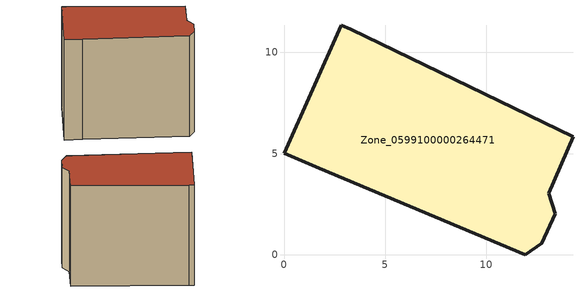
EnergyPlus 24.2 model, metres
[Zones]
Zone_0599100000264471
 floor ground (C_G): 13.08,3.03 13.4,2.03 12.73,0.57 11.9,0 1.74,4.28 0,5.02 2.82,11.35 3.3,11.13 14.27,5.82 z0
 wall outside (C_F): 0,5.02 1.74,4.28 11.9,0 12.73,0.57 13.4,2.03 13.08,3.03 14.27,5.82 3.3,11.13 2.82,11.35 0,5.02 z0:11.86
 roof outside (C_R): 13.08,3.03 14.27,5.82 3.3,11.13 2.82,11.35 0,5.02 1.74,4.28 11.9,0 12.73,0.57 13.4,2.03 z11.86
[BUILDING]
Pand.0599100000264471: North Axis=0; Terrain=City; Loads Convergence Tolerance Value=0.04; Temperature Convergence Tolerance Value=0.4; Solar Distribution=FullExterior; Maximum Number of Warmup Days=25; Minimum Number of Warmup Days=1
[Site:Location]
Rotterdam.The.Hague.AP_ZH_NLD Design_Conditions: Latitude=51.96; Longitude=4.45; Time Zone=1; Elevation=-4.5
[SITE:GROUNDTEMPERATURE:BUILDINGSURFACE]
18, 18, 18, 18, 18, 18, 18, 18, 18, 18, 18, 18
[MATERIAL] Thermal Absorptance=0.9; Solar Absorptance=0.7; Visible Absorptance=0.7
Name | Roughness | Thickness | Conductivity | Density | Specific Heat
G.TI.1946 | MediumSmooth | 0.15 | 1 | 540 | 1210
F.TI.1946 | Rough | 0.3 | 0.857143 | 1920 | 840
R.TI.1946 | MediumRough | 0.2 | 0.1 | 1500 | 1000
[CONSTRUCTION]
C_G: G.TI.1946
C_F: F.TI.1946
C_R: R.TI.1946
[ZONE]
Zone_0599100000264471: Type=1; Multiplier=1; Ceiling Height=Autocalculate; Volume=Autocalculate; Floor Area=autocalculate; Part of Total Floor Area=Yes
[ZONEINFILTRATION:DESIGNFLOWRATE]
Infil_Zone_0599100000264471: Zone or ZoneList or Space or SpaceList=Zone_0599100000264471; Schedule=AlwaysOn; Design Flow Rate Calculation Method=Flow/Area; Flow Rate per Floor Area=0.003; Constant Term Coefficient=1; Temperature Term Coefficient=0; Velocity Term Coefficient=0; Velocity Squared Term Coefficient=0
[HVACTEMPLATE:ZONE:IDEALLOADSAIRSYSTEM]
Zone_0599100000264471: Maximum Heating Supply Air Temperature=50; Minimum Cooling Supply Air Temperature=13; Maximum Heating Supply Air Humidity Ratio=0.0156; Minimum Cooling Supply Air Humidity Ratio=0.0077; Heating Limit=NoLimit; Cooling Limit=NoLimit; Dehumidification Control Type=ConstantSensibleHeatRatio; Cooling Sensible Heat Ratio=0.7; Dehumidification Setpoint=60; Humidification Control Type=None; Humidification Setpoint=30; Outdoor Air Method=None; Outdoor Air Flow Rate per Person=0.00944; Outdoor Air Flow Rate per Zone Floor Area=0; Outdoor Air Flow Rate per Zone=0; Demand Controlled Ventilation Type=None; Outdoor Air Economizer Type=NoEconomizer; Heat Recovery Type=None; Sensible Heat Recovery Effectiveness=0.7; Latent Heat Recovery Effectiveness=0.65
[ZONECONTROL:THERMOSTAT]
ThermostatControl_Zone_0599100000264471: Zone or ZoneList=Zone_0599100000264471; Control Type Schedule=DualSetpointControlType; Control 1=Thermostat_Zone_0599100000264471; Temperature Difference Between Cutout And Setpoint=0
[THERMOSTATSETPOINT:DUALSETPOINT]
Thermostat_Zone_0599100000264471: Heating Setpoint Temperature Schedule=HeatingSetpoint_Zone_0599100000264471; Cooling Setpoint Temperature Schedule=CoolingSetpoint_Zone_0599100000264471
[SCHEDULE:COMPACT]
HeatingSetpoint_Zone_0599100000264471: Through: 12/31, For: AllDays, Until: 24:00, 21
CoolingSetpoint_Zone_0599100000264471: Through: 12/31, For: AllDays, Until: 24:00, 24
DualSetpointControlType: Through: 12/31, For: AllDays, Until: 24:00, 4
AlwaysOn: Through: 12/31, For: AllDays, Until: 24:00, 1
